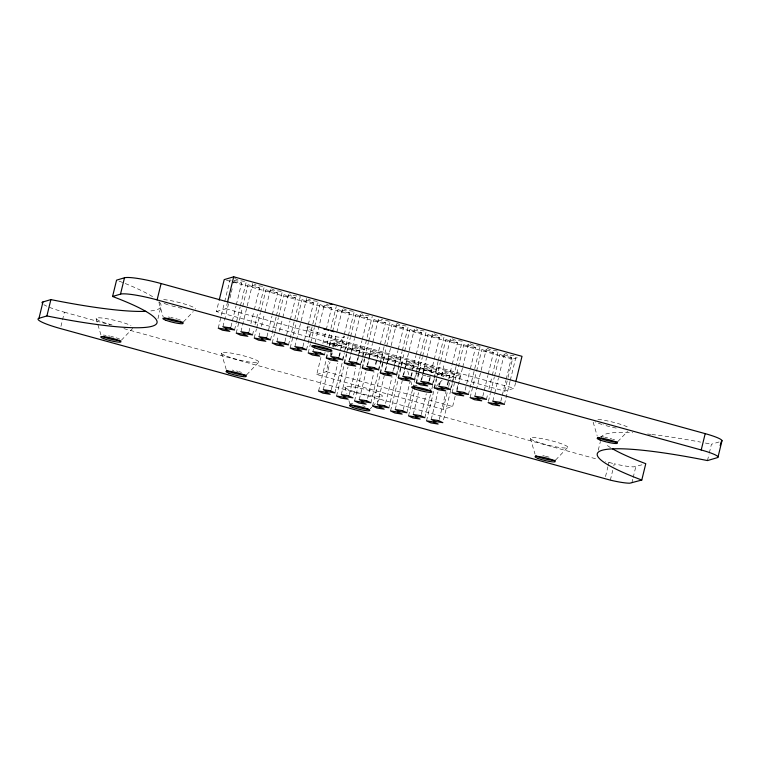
<?xml version="1.0" encoding="UTF-8"?>
<svg xmlns="http://www.w3.org/2000/svg" width="760" height="760" viewBox="0 0 760 760"><rect width="100%" height="100%" fill="white"/><g stroke="black" fill="none" stroke-linecap="round" stroke-linejoin="round"><path stroke-width="0.57" stroke-dasharray="3.8 2.85" d="M60.943 326.363L64.391 312.198A30.856 4.085 13.7 0 1 43.852 304.684M157.957 318.687L161.139 305.615M515.612 382.574L514.216 388.284L504.697 391.106L216.4 311.572L218.899 301.302M218.234 328.149L224.399 302.851M224.684 301.701L230.005 279.851L232.579 281.077M216.4 311.572L225.919 308.76L227.306 303.05M222.936 326.752L228.541 303.753M229.947 298.005L231.068 293.408M231.344 292.258L232.189 288.8M233.586 283.052L234.146 280.753M230.964 326.752L232.085 322.145M232.361 320.995L236.008 306.052M236.284 304.902L241.613 283.052L237.329 281L232.094 280.174M234.545 329.954L236.227 323.057M236.502 321.908L240.15 306.954M240.426 305.805L246.316 281.656L238.991 280.506L234.707 278.454M236.227 333.108L242.392 307.809M242.668 306.66L247.998 284.81L255.322 285.959L259.606 288.012L254.277 309.861M240.929 331.712L252.7 283.413M248.957 331.712L249.793 328.263M250.914 323.665L254.001 311.011M252.538 334.913L253.935 329.166M255.056 324.567L258.144 311.913M258.419 310.764L264.309 286.615L256.984 285.466L254.419 284.24M254.22 338.067L256.462 328.871M256.738 327.721L260.385 312.769M260.661 311.619L265.99 289.769L273.315 290.928L277.599 292.97L272.27 314.82M258.923 336.68L260.319 330.933M261.44 326.325L264.527 313.68M264.803 312.531L270.693 288.382M266.94 336.67L268.062 332.072M268.346 330.923L271.995 315.97M270.522 339.881L276.137 316.882M276.412 315.733L282.302 291.584M272.203 343.035L274.455 333.83M274.731 332.68L278.378 317.737M278.654 316.587L283.983 294.738L291.298 295.887L295.592 297.939L290.263 319.789M276.906 341.639L278.312 335.891M279.433 331.293L282.52 318.639M282.796 317.49L288.686 293.341M284.933 341.639L289.978 320.938M288.515 344.841L300.295 296.542L292.97 295.393L289.541 293.749M290.197 347.994L296.362 322.696M296.647 321.547L301.976 299.697L309.291 300.846L313.585 302.898L308.256 324.748M294.899 346.608L306.679 298.309M302.926 346.598L307.971 325.897M306.508 349.809L318.003 302.66M308.19 352.963L310.431 343.757M310.716 342.608L314.355 327.665M314.64 326.515L319.969 304.665L327.284 305.815L331.569 307.866L326.249 329.716M312.892 351.566L313.452 349.267M315.134 342.37L324.387 304.418M322.886 343.51L325.964 330.866M455.135 396.264L452.637 406.534L443.118 409.345L316.74 374.49L320.91 357.371M324.501 354.768L325.062 352.469M327.028 344.423L329.83 332.918M330.952 328.32L336.272 306.47M326.183 357.922L327.588 352.174M329.27 345.277L332.348 332.623M332.633 331.474L337.953 309.624L345.277 310.773L349.562 312.825L344.242 334.675M318.573 391.058L326.144 360.012M326.42 358.863L328.101 351.966M329.507 346.218L330.344 342.769L337.668 343.919L341.952 345.971L341.392 348.27M316.74 374.49L326.258 371.668L328.766 361.399M330.153 355.699L330.99 352.269M332.376 346.57L334.048 339.72L460.427 374.585L458.755 381.425M330.885 356.526L332.006 351.927M333.412 346.18L336.49 333.526M336.775 332.376L342.655 308.227M323.276 389.661L330.001 362.073M331.683 355.176L332.243 352.868M333.649 347.12L335.046 341.373L342.37 342.522L346.655 344.574L345.534 349.173M338.912 356.526L340.034 351.927M340.309 350.778L343.957 335.825M331.303 389.661L337.753 363.213M339.435 356.316L340.271 352.868M342.494 359.727L344.175 352.83M344.451 351.68L348.099 336.727M348.384 335.578L354.264 311.429M334.885 392.863L344.413 353.77M344.175 362.89L346.417 353.685M346.693 352.535L350.341 337.582M350.626 336.433L355.946 314.583L363.27 315.742L367.555 317.784L362.226 339.635M336.566 396.026L344.137 364.981M344.413 363.831L346.655 354.625M347.776 350.027L348.337 347.728L355.661 348.878L359.945 350.93L357.428 361.285M348.878 361.494L350.559 354.597M350.835 353.447L354.483 338.494M354.768 337.345L360.648 313.196M341.269 394.63L347.994 367.033M349.676 360.135L350.797 355.537M351.918 350.94L353.039 346.341L360.363 347.491L364.648 349.543L352.877 397.831M356.905 361.484L358.026 356.887M358.302 355.737L361.95 340.784M349.296 394.62L355.747 368.182M360.487 364.695L362.168 357.798M362.444 356.649L372.257 316.397M362.168 367.849L364.41 358.653M364.686 357.494L368.334 342.551M368.609 341.401L373.939 319.551L381.263 320.701L385.548 322.753L375.174 365.303M354.559 400.985L362.13 369.94M362.406 368.79L364.648 359.594M365.769 354.996L366.329 352.697L373.654 353.846L377.938 355.898L375.411 366.244M366.871 366.453L368.552 359.556M368.828 358.406L372.476 343.453M372.751 342.304L378.641 318.155M359.262 399.589L365.987 372.001M367.669 365.094L368.79 360.497M369.075 359.347L371.032 351.3L378.356 352.45L382.641 354.502L370.87 402.791M367.565 398.44L374.015 371.991M378.48 369.654L389.965 322.506M380.161 372.808L386.327 347.51M386.602 346.36L391.932 324.51L399.256 325.66L403.541 327.712L398.212 349.562M372.552 405.945L380.114 374.898M380.399 373.749L384.322 357.656L391.647 358.805L395.931 360.858L393.404 371.203M384.864 371.421L396.349 324.273M377.255 404.558L384.256 375.81M385.662 370.063L389.025 356.26L396.349 357.418L400.634 359.461L388.863 407.759M392.882 371.412L394.012 366.814M394.288 365.665L397.936 350.712M385.558 403.398L392.008 376.96M396.463 374.623L398.145 367.716M398.43 366.567L402.078 351.623M402.353 350.474L408.243 326.325M398.145 377.777L404.32 352.478M404.595 351.329L409.925 329.479L417.24 330.628L421.534 332.68L416.204 354.53M390.545 410.913L398.107 379.867M398.392 378.717L402.315 362.615L409.63 363.774L413.924 365.816L413.364 368.125M402.847 376.38L414.342 329.232M395.248 409.516L402.249 380.769M403.655 375.022L407.018 361.228L414.333 362.377L418.627 364.43L416.66 372.476M410.875 376.38L411.996 371.773M412.281 370.623L415.929 355.68M403.275 409.516L410.001 381.919M411.397 376.171L412.243 372.723M414.456 379.582L416.138 372.685M416.423 371.535L420.062 356.582M420.346 355.433L426.236 331.284M406.847 412.718L412.462 389.719M412.737 388.569L416.385 373.625M416.138 382.736L418.38 373.54M418.665 372.39L422.313 357.438M422.588 356.288L427.918 334.438L435.233 335.587L439.527 337.639L430.274 375.592M408.538 415.872L414.703 390.573M416.385 383.676L420.308 367.584L427.623 368.733L431.917 370.785L431.357 373.084M420.84 381.339L422.522 374.442M422.807 373.293L426.445 358.34M426.73 357.19L432.62 333.041L436.905 335.094L442.13 335.92M413.24 414.476L418.56 392.635M421.648 379.99L422.769 375.383M423.044 374.233L425.011 366.187L432.326 367.337L436.62 369.388L434.653 377.435M428.868 381.339L429.989 376.741M421.258 414.476L426.303 393.784M429.39 381.13L430.236 377.682M432.449 384.55L438.055 361.551M438.339 360.392L444.229 336.243M424.84 417.687L430.445 394.687M431.851 388.94L434.368 378.584M434.131 387.704L436.373 378.499M436.658 377.349L440.296 362.397M440.581 361.247L445.911 339.397L453.226 340.556L457.51 342.599L452.19 364.448M426.522 420.84L434.093 389.794M434.378 388.645L436.62 379.44M437.741 374.841L438.301 372.542L445.616 373.692L449.901 375.744L447.383 386.099M438.833 386.308L440.24 380.56M441.36 375.953L444.438 363.308M444.724 362.159L450.613 338.01L454.898 340.062L462.213 341.212L456.332 365.36M431.224 419.444L437.95 391.846M439.631 384.949L440.762 380.351M441.883 375.753L443.004 371.155L450.319 372.305L454.603 374.357L442.833 422.645M447.146 385.149L451.905 365.598M439.251 419.434L445.977 391.846M443.118 409.345L448.4 387.666M448.685 386.526L450.347 379.687M450.442 389.509L456.048 366.51M452.124 392.663L463.894 344.365L471.219 345.515L475.503 347.567L470.183 369.417M456.808 389.415L458.479 382.565M456.827 391.267L462.431 368.267M462.716 367.118L468.597 342.969L472.891 345.021L480.206 346.17M465.13 390.117L469.898 370.566M468.435 394.469L479.93 347.32M470.117 397.623L476.283 372.324M476.567 371.174L481.887 349.324L489.212 350.474L493.497 352.526L488.167 374.376M474.82 396.235L486.315 349.087M482.847 396.226L483.968 391.628M484.243 390.478L487.892 375.526M486.428 399.437L487.825 393.68M488.946 389.082L492.033 376.438M492.309 375.288L498.199 351.139M488.385 401.441L490.352 393.385M490.627 392.236L494.275 377.292M494.551 376.143L499.881 354.293L507.205 355.442L511.489 357.494L506.16 379.344M492.812 401.195L494.494 394.298M494.769 393.148L498.417 378.195M498.693 377.045L504.583 352.897M500.84 401.195L501.961 396.587M502.236 395.438L505.884 380.494M504.697 391.106L507.765 378.546M508.041 377.406L512.487 359.147L518.833 357.266M504.421 404.396L510.026 381.397M510.302 380.247L516.192 356.098M598.272 450.214L600.39 441.493M605.52 476.587L607.905 466.783M608.171 465.69L608.969 462.422L605.539 461.472M610.337 480.139L612.731 470.335M613.795 465.975L614.327 463.799A23.208 3.068 13.7 0 0 633.792 466.858L642.457 464.683M631.845 482.99L632.899 478.629M633.165 477.536L635.825 466.64M707.465 460.579L709.061 454.043M709.327 452.95L711.445 444.239L719.083 441.969M121.334 340.262L132.762 328.32M183.464 321.86L193.258 311.609M246.62 374.822L258.865 362.026M334.79 346.864L344.584 336.623A19.285 2.546 13.7 0 1 318.772 332.899A19.285 2.546 13.7 0 1 312.502 327.123M370.167 408.909L371.801 407.198M372.618 406.344L382.413 396.102M436.382 386.232L442.101 380.256M555.598 460.056L567.843 447.25M617.737 441.645L627.532 431.404M334.048 339.72L324.529 342.541L450.908 377.397L460.427 374.585M234.289 281.894L241.613 283.052M259.606 288.012L252.282 286.862L247.998 284.81M281.257 291.412L274.977 290.434L271.548 288.791M277.599 292.97L270.275 291.821L265.99 289.769M295.592 297.939L288.268 296.79L283.983 294.738M317.233 301.34L310.963 300.352L308.389 299.126M313.585 302.898L306.261 301.748L301.976 299.697M331.569 307.866L324.254 306.707L319.969 304.665M353.219 311.267L346.949 310.279L343.52 308.645M349.562 312.825L342.247 311.676L337.953 309.624M369.123 315.903L364.933 315.248L361.503 313.604M367.555 317.784L360.24 316.635L355.946 314.583M389.205 321.195L381.216 319.39M385.548 322.753L378.224 321.603L373.939 319.551M406.153 325.992L400.919 325.166L396.634 323.123M403.541 327.712L396.216 326.562L391.932 324.51M424.137 330.952L418.912 330.135L416.337 328.899M421.534 332.68L414.209 331.522L409.925 329.479M439.527 337.639L432.202 336.49L427.918 334.438M457.51 342.599L450.195 341.449L445.911 339.397M475.503 347.567L468.188 346.417L463.894 344.365M497.154 350.968L490.884 349.98L486.59 347.938M493.497 352.526L486.181 351.376L481.887 349.324M514.102 355.765L508.867 354.948L505.438 353.305M511.489 357.494L504.165 356.345L499.881 354.293M346.655 344.574L339.34 343.425L335.046 341.373M341.952 345.971L334.637 344.822L330.344 342.769M364.648 349.543L357.323 348.384L353.039 346.341M359.945 350.93L352.63 349.78L348.337 347.728M382.641 354.502L375.316 353.352L371.032 351.3M377.938 355.898L370.614 354.74L366.329 352.697M400.634 359.461L393.309 358.312L389.025 356.26M395.931 360.858L388.607 359.708L384.322 357.656M418.627 364.43L411.302 363.28L407.018 361.228M413.924 365.816L406.6 364.667L402.315 362.615M436.62 369.388L429.295 368.239L425.011 366.187M431.917 370.785L424.593 369.635L420.308 367.584M454.603 374.357L447.288 373.198L443.004 371.155M449.901 375.744L442.586 374.594L438.301 372.542M608.969 462.422L614.327 463.799M226.48 280.25L512.487 359.147M225.919 308.76L514.216 388.284M326.258 371.668L452.637 406.534M64.391 312.198L110.153 324.824M123.88 328.615L597.531 459.268M326.382 304.085L328.956 305.32M593.151 422.161L597.151 435.689M530.356 438.311L535.021 454.1M407.721 371.013L409.06 375.526M410.723 381.159L412.062 385.671A10.412 1.377 13.7 0 1 417.069 385.633M344.926 387.163L346.921 393.927M348.925 400.7L349.923 404.082M307.097 327.683L310.764 340.091M221.379 353.087L226.375 369.997M158.887 302.375L163.219 317.024M96.083 318.526L101.089 335.435A10.412 1.377 13.7 0 1 106.096 335.407M610.536 447.63A154.28 20.406 13.7 0 1 606.537 444.933M601.188 438.226A154.28 20.406 13.7 0 1 632.823 432.772M647.548 434.017A154.28 20.406 13.7 0 1 650.74 434.359M651.823 434.483A154.28 20.406 13.7 0 1 700.615 442.12M705.422 443.042A154.28 20.406 13.7 0 1 711.445 444.239M158.982 301.673A154.28 20.406 13.7 0 1 149.501 311.068M119.054 281.086A154.28 20.406 13.7 0 1 153.53 297.312M430.768 376.941A19.285 2.546 13.7 0 1 426.892 376.105M425.913 375.877A19.285 2.546 13.7 0 1 413.526 372.267M409.507 368.03A19.285 2.546 13.7 0 1 428.137 371.174A19.285 2.546 13.7 0 1 443.878 376.856M616.198 428.089A19.285 2.546 13.7 0 1 603.041 424.773M601.958 424.431A19.285 2.546 13.7 0 1 595.061 421.828M597.892 419.339A19.285 2.546 13.7 0 1 629.308 428.003M181.925 308.303A19.285 2.546 13.7 0 1 168.777 304.988M167.694 304.646A19.285 2.546 13.7 0 1 163.789 303.297M163.628 299.554A19.285 2.546 13.7 0 1 184.034 303.848A19.285 2.546 13.7 0 1 195.709 309.054M112.014 324.909A19.285 2.546 13.7 0 1 99.322 317.813A19.285 2.546 13.7 0 1 131.005 325.536M542.802 455.63A10.412 1.377 13.7 0 1 544.54 456.009M545.414 456.209A10.412 1.377 13.7 0 1 550.487 457.605M600.409 436.515A10.412 1.377 13.7 0 1 604.096 437.057M604.931 437.228A10.412 1.377 13.7 0 1 607.544 437.798M610.166 438.472A10.412 1.377 13.7 0 1 611.838 438.957M612.617 439.195A10.412 1.377 13.7 0 1 614.726 439.926M429.295 388.778A10.412 1.377 13.7 0 1 430.92 389.452M350.255 403.788A10.412 1.377 13.7 0 1 352.849 403.769M362.606 405.735A10.412 1.377 13.7 0 1 365.056 406.457M232.161 370.091A10.412 1.377 13.7 0 1 233.823 370.405M236.436 370.984A10.412 1.377 13.7 0 1 238.203 371.421M239.058 371.649A10.412 1.377 13.7 0 1 241.509 372.381M168.226 316.996A10.412 1.377 13.7 0 1 169.822 317.272M170.667 317.433A10.412 1.377 13.7 0 1 173.28 318.012M175.902 318.687A10.412 1.377 13.7 0 1 177.564 319.162M178.353 319.409A10.412 1.377 13.7 0 1 180.462 320.14M108.528 335.844A10.412 1.377 13.7 0 1 110.266 336.214M111.15 336.423A10.412 1.377 13.7 0 1 113.772 337.098M116.223 337.82A10.412 1.377 13.7 0 1 119.947 339.226M535.923 441.503A19.285 2.546 13.7 0 0 567.236 447.792A19.285 2.546 13.7 0 0 544.141 439.071A19.285 2.546 13.7 0 0 535.923 441.503M350.493 390.345A19.285 2.546 13.7 0 0 381.805 396.634A19.285 2.546 13.7 0 0 358.71 387.913A19.285 2.546 13.7 0 0 350.493 390.345M226.945 356.269A19.285 2.546 13.7 0 0 258.257 362.558A19.285 2.546 13.7 0 0 235.163 353.837A19.285 2.546 13.7 0 0 226.945 356.269"/><path stroke-width="1.14" d="M38.978 318.298L46.901 315.941A154.28 20.406 13.7 0 0 112.575 296.485L120.507 294.139A30.856 4.085 13.7 0 1 157.101 299.896L701.214 449.977A23.142 3.059 13.7 0 1 717.288 457.672L707.465 460.579A154.28 20.406 13.7 0 0 641.782 480.044L629.803 483.198A23.208 3.068 13.7 0 1 610.337 480.139L60.41 328.548A30.856 4.085 13.7 0 1 38.978 318.298L42.959 301.948L50.882 299.601A154.28 20.406 13.7 0 0 145.73 311.324M46.901 315.941L50.882 299.601M112.575 296.485L116.565 280.145L124.488 277.79A30.856 4.085 13.7 0 1 161.091 283.547L705.194 433.637A23.142 3.059 13.7 0 1 721.269 441.322M120.507 294.139L124.488 277.79M157.101 299.896L161.091 283.547M219.184 300.162L224.19 279.623L233.709 276.801L522.006 356.326L515.888 381.434M227.582 301.91L233.709 276.801M641.782 480.044L645.772 463.695A154.28 20.406 13.7 0 1 612.456 448.77M701.214 449.977L705.194 433.637M720.204 445.683L721.003 442.415M718.019 457.026L722 440.686M329.897 304.095L331.987 304.418M41.98 302.803A30.856 4.085 13.7 0 1 42.959 301.948M323.769 329.051A19.285 2.546 13.7 0 1 325.726 329.507M326.705 329.745A19.285 2.546 13.7 0 1 328.662 330.239M330.581 330.752A19.285 2.546 13.7 0 1 334.029 331.759M555.275 460.341A10.412 1.377 13.7 0 1 545.538 459.078A10.412 1.377 13.7 0 1 535.714 455.677M617.405 441.93A10.412 1.377 13.7 0 1 607.677 440.667A10.412 1.377 13.7 0 1 597.854 437.276M430.977 390.887A10.412 1.377 13.7 0 1 413.449 386.707M368.847 409.298A10.412 1.377 13.7 0 1 358.786 407.597A10.412 1.377 13.7 0 1 350.284 404.529M246.297 375.117A10.412 1.377 13.7 0 1 236.559 373.844A10.412 1.377 13.7 0 1 226.736 370.452M331.018 349.819A10.412 1.377 13.7 0 1 313.481 345.638M183.141 322.145A10.412 1.377 13.7 0 1 174.724 321.176A10.412 1.377 13.7 0 1 164.607 318.07M120.013 340.66A10.412 1.377 13.7 0 1 102.477 336.481M230.251 327.902L222.936 326.752L227.221 328.805L234.545 329.954L230.251 327.902M225.549 329.298L218.234 328.149L222.518 330.191L229.843 331.351L225.549 329.298M248.244 332.87L240.929 331.712L245.214 333.763L252.538 334.913L248.244 332.87M243.542 334.257L236.227 333.108L240.511 335.16L247.836 336.309L243.542 334.257M266.238 337.829L258.923 336.68L263.207 338.732L270.522 339.881L266.238 337.829M261.535 339.226L254.22 338.067L258.505 340.119L265.82 341.278L261.535 339.226M284.231 342.788L276.906 341.639L281.2 343.691L288.515 344.841L284.231 342.788M279.528 344.185L272.203 343.035L276.498 345.087L283.812 346.237L279.528 344.185M302.224 347.757L294.899 346.608L299.193 348.65L306.508 349.809L302.224 347.757M297.521 349.153L290.197 347.994L294.49 350.047L301.805 351.196L297.521 349.153M320.216 352.716L312.892 351.566L317.176 353.618L324.501 354.768L320.216 352.716M315.514 354.113L308.19 352.963L312.474 355.015L319.798 356.165L315.514 354.113M338.209 357.684L330.885 356.526L335.169 358.577L342.494 359.727L338.209 357.684M333.507 359.072L326.183 357.922L330.467 359.974L337.791 361.123L333.507 359.072M356.193 362.644L348.878 361.494L353.162 363.546L360.487 364.695L356.193 362.644M351.49 364.04L344.175 362.89L348.46 364.933L355.784 366.092L351.49 364.04M374.186 367.602L366.871 366.453L371.155 368.505L378.48 369.654L374.186 367.602M369.483 368.999L362.168 367.849L366.453 369.901L373.777 371.051L369.483 368.999M392.179 372.571L384.864 371.421L389.148 373.474L396.463 374.623L392.179 372.571M387.476 373.967L380.161 372.808L384.446 374.86L391.761 376.01L387.476 373.967M410.172 377.53L402.847 376.38L407.141 378.433L414.456 379.582L410.172 377.53M405.469 378.926L398.145 377.777L402.439 379.829L409.754 380.978L405.469 378.926M428.165 382.498L420.84 381.339L425.134 383.391L432.449 384.55L428.165 382.498M423.462 383.885L416.138 382.736L420.432 384.788L427.747 385.938L423.462 383.885M446.158 387.457L438.833 386.308L443.118 388.36L450.442 389.509L446.158 387.457M441.455 388.854L434.131 387.704L438.416 389.747L445.74 390.906L441.455 388.854M464.151 392.426L456.827 391.267L461.111 393.319L468.435 394.469L464.151 392.426M459.448 393.813L452.124 392.663L456.409 394.715L463.733 395.865L459.448 393.813M482.134 397.385L474.82 396.235L479.104 398.287L486.428 399.437L482.134 397.385M477.441 398.781L470.117 397.623L474.401 399.674L481.726 400.824L477.441 398.781M500.127 402.344L492.812 401.195L497.097 403.247L504.421 404.396L500.127 402.344M495.425 403.74L488.11 402.591L492.394 404.643L499.719 405.792L495.425 403.74M330.6 390.82L323.276 389.661L327.56 391.713L334.885 392.863L330.6 390.82M325.897 392.207L318.573 391.058L322.858 393.11L330.182 394.259L325.897 392.207M348.593 395.779L341.269 394.63L345.553 396.682L352.877 397.831L348.593 395.779M343.89 397.176L336.566 396.026L340.851 398.069L348.175 399.228L343.89 397.176M366.586 400.738L359.262 399.589L363.546 401.641L370.87 402.791L366.586 400.738M361.883 402.135L354.559 400.985L358.844 403.037L366.168 404.187L361.883 402.135M384.57 405.707L377.255 404.558L381.539 406.6L388.863 407.759L384.57 405.707M379.867 407.103L372.552 405.945L376.837 407.997L384.161 409.146L379.867 407.103M402.562 410.666L395.248 409.516L399.532 411.568L406.847 412.718L402.562 410.666M397.86 412.062L390.545 410.913L394.829 412.965L402.154 414.115L397.86 412.062M420.555 415.634L413.24 414.476L417.525 416.527L424.84 417.687L420.555 415.634M415.853 417.022L408.538 415.872L412.822 417.924L420.137 419.073L415.853 417.022M438.548 420.594L431.224 419.444L435.518 421.496L442.833 422.645L438.548 420.594M433.846 421.99L426.522 420.84L430.815 422.883L438.13 424.042L433.846 421.99M538.004 458.432A10.412 1.377 13.7 0 0 554.914 461.833A10.412 1.377 13.7 0 0 542.44 457.121A10.412 1.377 13.7 0 0 538.004 458.432M352.564 407.303A10.412 1.377 13.7 0 0 369.474 410.695A10.412 1.377 13.7 0 0 357 405.983A10.412 1.377 13.7 0 0 352.564 407.303M600.134 440.021A10.412 1.377 13.7 0 0 617.044 443.422A10.412 1.377 13.7 0 0 604.57 438.71A10.412 1.377 13.7 0 0 600.134 440.021M414.703 388.892A10.412 1.377 13.7 0 0 431.604 392.284A10.412 1.377 13.7 0 0 419.13 387.572A10.412 1.377 13.7 0 0 414.703 388.892M229.016 373.217A10.412 1.377 13.7 0 0 245.927 376.618A10.412 1.377 13.7 0 0 233.453 371.906A10.412 1.377 13.7 0 0 229.016 373.217M314.735 347.823A10.412 1.377 13.7 0 0 331.645 351.215A10.412 1.377 13.7 0 0 319.172 346.503A10.412 1.377 13.7 0 0 314.735 347.823M103.73 338.656A10.412 1.377 13.7 0 0 120.64 342.057A10.412 1.377 13.7 0 0 108.167 337.345A10.412 1.377 13.7 0 0 103.73 338.656M165.861 320.245A10.412 1.377 13.7 0 0 182.77 323.646A10.412 1.377 13.7 0 0 170.297 318.934A10.412 1.377 13.7 0 0 165.861 320.245"/></g></svg>
